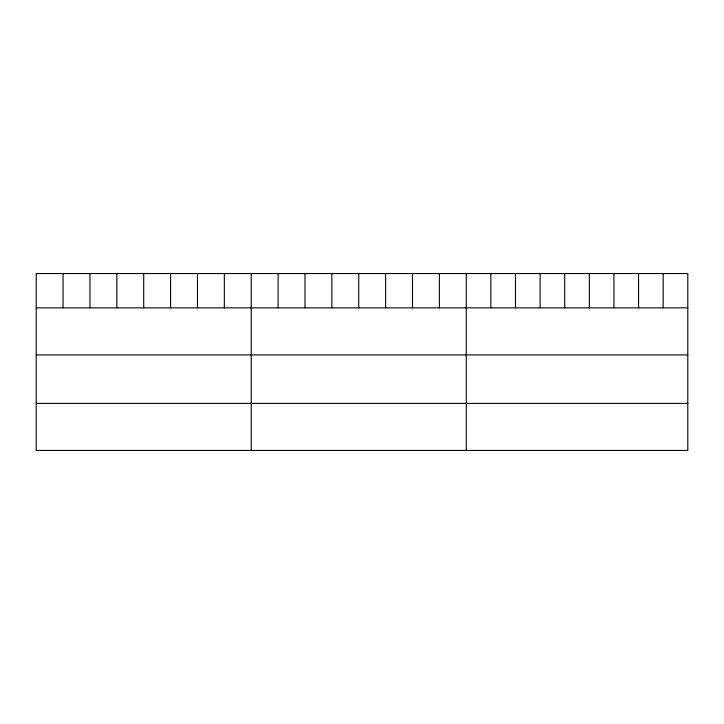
<?xml version="1.0" encoding="UTF-8"?>
<svg xmlns="http://www.w3.org/2000/svg" width="724" height="724" viewBox="0 0 724 724"><rect width="100%" height="100%" fill="white"/><g stroke="black" fill="none" stroke-linecap="round" stroke-linejoin="round"><path stroke-width="1.09" d="M687.8 307.863L687.8 450.437L36.2 450.437L36.2 273.563L687.8 273.563L687.8 307.863L36.2 307.863M36.2 354.914L687.8 354.914M36.2 403.386L687.8 403.386M663.184 273.563L663.184 307.863M638.568 273.563L638.568 307.863M613.952 273.563L613.952 307.863M589.336 273.563L589.336 307.863M564.72 273.563L564.72 307.863M540.104 273.563L540.104 307.863M515.488 273.563L515.488 307.863M490.872 273.563L490.872 307.863M466.256 273.563L466.256 450.437M439.377 273.563L439.377 307.863M412.499 273.563L412.499 307.863M385.621 273.563L385.621 307.863M358.742 273.563L358.742 307.863M331.863 273.563L331.863 307.863M304.985 273.563L304.985 307.863M278.107 273.563L278.107 307.863M251.228 273.563L251.228 450.437M224.35 273.563L224.35 307.863M197.471 273.563L197.471 307.863M170.593 273.563L170.593 307.863M143.714 273.563L143.714 307.863M116.835 273.563L116.835 307.863M89.957 273.563L89.957 307.863M63.079 273.563L63.079 307.863"/></g></svg>
